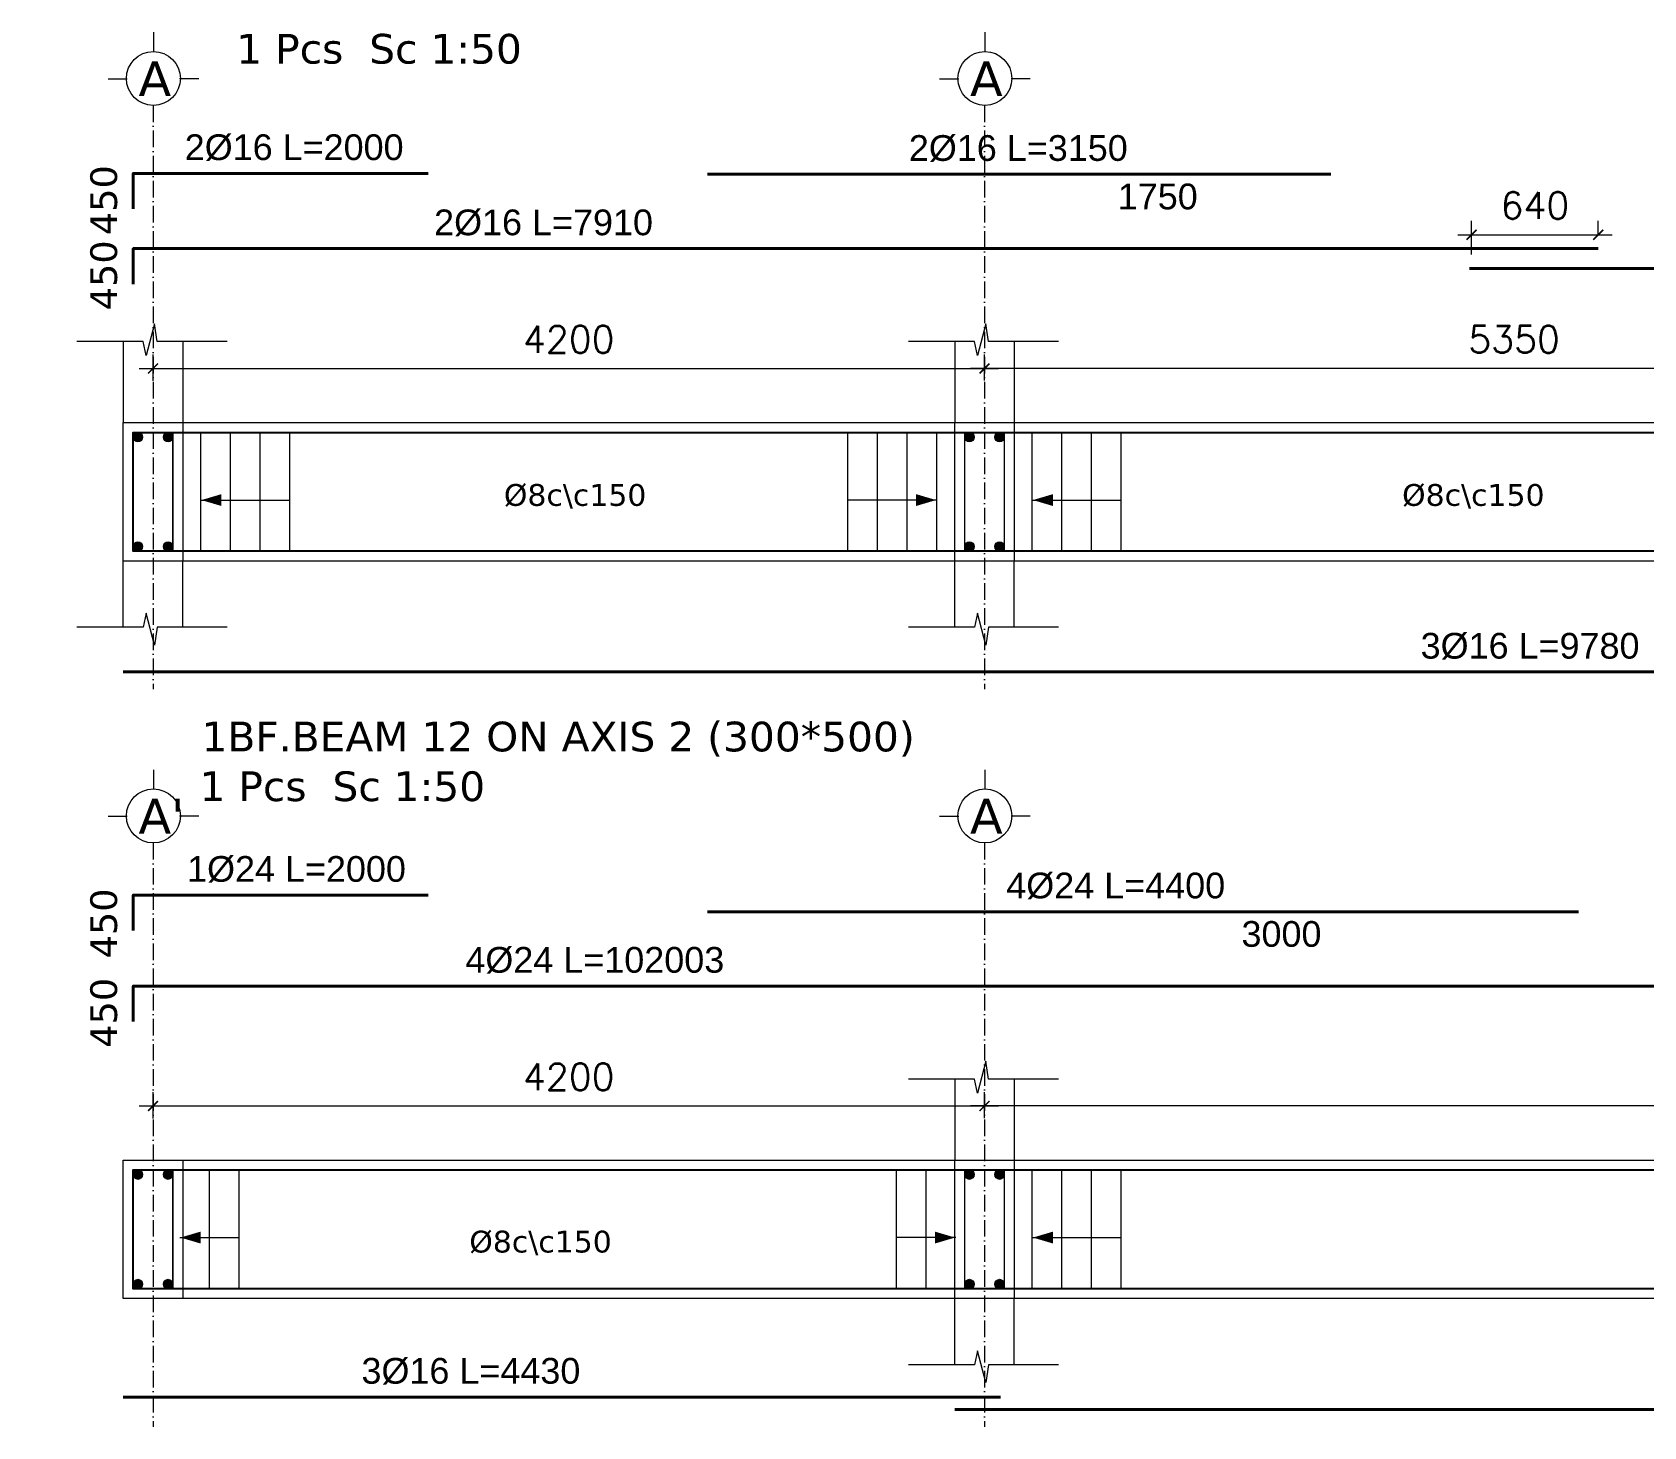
# Model space of a CAD drawing. Header units: inches. Extents: x -17020 to 43805, y -10194 to 123061.
# Drawn here: x -5493 to -4679, y 112484 to 113189 of the extents above; entities that cross this region are included whole.
import ezdxf

# ---------------------------------------------------------------- set-up
doc = ezdxf.new("R2010")
doc.units = ezdxf.units.IN
doc.header["$LTSCALE"] = 0.7
doc.header["$MEASUREMENT"] = 0
doc.linetypes.add('ACAD_ISO10W100', pattern=[18, 12, -3, 0, -3])
doc.layers.get('0').update_dxf_attribs({"lineweight": 13})
doc.layers.get('Defpoints').update_dxf_attribs({"lineweight": 5})
for name, color, linetype, lineweight in [('axis', 254, 'ACAD_ISO10W100', 9), ('BEAM FRAME', 5, 'Continuous', 18), ('COLUMN', 4, 'Continuous', 20), ('elevline', 30, 'Continuous', 20), ('FRAME 070', 5, 'Continuous', 60), ('hatch', 9, 'Continuous', 9), ('renforcment', 141, 'Continuous', 40), ('tex', 3, 'Continuous', 25), ('TEXT', 3, 'Continuous', 25), ('top rein. extension', 50, 'Continuous', 20), ('top renforcment', 7, 'Continuous', 40)]:
    doc.layers.add(name, color=color, linetype=linetype, lineweight=lineweight)
doc.styles.add('100', font='romans.shx', dxfattribs={"height": 13.5})
doc.styles.add('romanc', font='verdana.ttf', dxfattribs={"height": 250})
doc.styles.get("Standard").update_dxf_attribs({"font": 'arial.ttf', "height": 13})
doc.dimstyles.new('100', dxfattribs={"dimtxt": 13.5, "dimasz": 5, "dimexe": 7, "dimexo": 7, "dimgap": 8, "dimtad": 1, "dimdec": 0, "dimlfac": 10, "dimzin": 4, "dimdsep": 46, "dimtxsty": '100', "dimblk": 'ARCHTICK', "dimcen": 0.09, "dimdle": 7, "dimclrd": 1, "dimclre": 8, "dimclrt": 2, "dimadec": 0, "dimazin": 1, "dimtfac": 1, "dimtdec": 0, "dimtix": 1, "dimtofl": 0, "dimtmove": 0, "dimatfit": 3, "dimldrblk": 'ARCHTICK', "dimfxl": 0.18, "dimtolj": 1, "dimtzin": 0, "dimlwd": -1, "dimlwe": -1, "dimarcsym": 0})
doc.dimstyles.get("Standard").update_dxf_attribs({"dimtxt": 13, "dimasz": 5, "dimexe": 0.18, "dimexo": 0.0625, "dimgap": 6, "dimtad": 1, "dimdec": 0, "dimlfac": 10, "dimzin": 0, "dimdsep": 46, "dimtxsty": 'Standard', "dimblk": 'ARCHTICK', "dimcen": 0.09, "dimse1": 1, "dimse2": 1, "dimclrd": 1, "dimclre": 7, "dimclrt": 3, "dimadec": 0, "dimazin": 0, "dimtfac": 1, "dimtdec": 0, "dimtix": 1, "dimtofl": 0, "dimtmove": 0, "dimatfit": 3, "dimldrblk": 'ARCHTICK', "dimfxl": 1, "dimtolj": 1, "dimtzin": 0, "dimarcsym": 0})

# ---------------------------------------------------------------- blocks, each defined once
blk = doc.blocks.new('*D1551')
at = {"layer": 'Defpoints', "color": 0, "transparency": 16777216}
for p in [(-4767.33, 113069.21, -167.76), (-3667.35, 113069.21, -0.48), (-3667.35, 113069.21)]:
    blk.add_point(p, dxfattribs=at)
at = {"layer": 'TEXT', "color": 3, "transparency": 16777216, "insert": (-4265.83, 113082.21), "char_height": 13, "attachment_point": 5}
blk.add_mtext('\\A1;2%%C16 L=11000', dxfattribs=at)
blk = doc.blocks.new('_ArchTick')
at = {"color": 0, "linetype": 'ByBlock', "lineweight": 0, "const_width": 0.15}
blk.add_lwpolyline([(-0.5, -0.5), (0.5, 0.5)], dxfattribs=at)
blk = doc.blocks.new('*D1552')
at = {"color": 8, "transparency": 16777216}
for p, q in [((-5012.35, 113012.64), (-5012.35, 113025.63)), ((-4477.35, 113012.29), (-4477.35, 113025.63))]:
    blk.add_line(p, q, dxfattribs=at)
at = {"color": 1, "transparency": 16777216}
blk.add_line((-4470.35, 113018.63), (-5019.35, 113018.63), dxfattribs=at)
at = {"layer": 'Defpoints', "color": 0, "transparency": 16777216}
for p in [(-5012.35, 113018.63), (-5012.35, 113005.64), (-4477.35, 113005.29)]:
    blk.add_point(p, dxfattribs=at)
at = {"color": 1, "transparency": 16777216, "xscale": 5, "yscale": 5, "zscale": 5, "rotation": 180}
blk.add_blockref('_ArchTick', (-5012.35, 113018.63), dxfattribs=at)
at = {"color": 1, "transparency": 16777216, "xscale": 5, "yscale": 5, "zscale": 5}
blk.add_blockref('_ArchTick', (-4477.35, 113018.63), dxfattribs=at)
at = {"color": 2, "transparency": 16777216, "insert": (-4744.85, 113033.38), "char_height": 13.5, "attachment_point": 5, "style": '100'}
blk.add_mtext('\\A1;5350', dxfattribs=at)
blk = doc.blocks.new('*D1553')
at = {"layer": 'Defpoints', "color": 0, "transparency": 16777216}
for p in [(-5493.35, 113079.21, -218.54), (-4702.33, 113079.21, -157.78), (-4702.33, 113079.21)]:
    blk.add_point(p, dxfattribs=at)
at = {"layer": 'TEXT', "color": 3, "transparency": 16777216, "insert": (-5235.09, 113092.21), "char_height": 13, "attachment_point": 5}
blk.add_mtext('\\A1;2%%C16 L=7910', dxfattribs=at)
blk = doc.blocks.new('*D1641')
at = {"color": 8, "transparency": 16777216}
for p, q in [((-4766.33, 113076.21), (-4766.33, 113093.21)), ((-4702.33, 113086.21), (-4702.33, 113093.21))]:
    blk.add_line(p, q, dxfattribs=at)
at = {"color": 1, "transparency": 16777216}
blk.add_line((-4773.33, 113086.21), (-4695.33, 113086.21), dxfattribs=at)
at = {"layer": 'Defpoints', "color": 0, "transparency": 16777216}
for p in [(-4702.33, 113086.21), (-4702.33, 113079.21), (-4766.33, 113069.21)]:
    blk.add_point(p, dxfattribs=at)
at = {"color": 1, "transparency": 16777216, "xscale": 5, "yscale": 5, "zscale": 5, "rotation": 180}
blk.add_blockref('_ArchTick', (-4766.33, 113086.21), dxfattribs=at)
at = {"color": 1, "transparency": 16777216, "xscale": 5, "yscale": 5, "zscale": 5}
blk.add_blockref('_ArchTick', (-4702.33, 113086.21), dxfattribs=at)
at = {"color": 2, "transparency": 16777216, "insert": (-4734.33, 113100.96), "char_height": 13.5, "attachment_point": 5, "style": '100'}
blk.add_mtext('\\A1;640', dxfattribs=at)
blk = doc.blocks.new('*D1557')
at = {"layer": 'Defpoints', "color": 0, "transparency": 16777216}
for p in [(-5447.35, 112865.34, -37100.88), (-5447.35, 112865.34), (-4469.35, 112865.34, -13652.68)]:
    blk.add_point(p, dxfattribs=at)
at = {"layer": 'TEXT', "color": 3, "transparency": 16777216, "insert": (-4736.77, 112878.35), "char_height": 13, "attachment_point": 5}
blk.add_mtext('\\A1;3%%C16 L=9780', dxfattribs=at)
blk = doc.blocks.new('*D1577')
at = {"color": 8, "transparency": 16777216}
for p, q in [((-5012.35, 112640.12), (-5012.35, 112653.11)), ((-4102.35, 112639.52), (-4102.35, 112653.11))]:
    blk.add_line(p, q, dxfattribs=at)
at = {"color": 1, "transparency": 16777216}
blk.add_line((-4095.35, 112646.11), (-5019.35, 112646.11), dxfattribs=at)
at = {"layer": 'Defpoints', "color": 0, "transparency": 16777216}
for p in [(-5012.35, 112646.11), (-5012.35, 112633.12), (-4102.35, 112632.52)]:
    blk.add_point(p, dxfattribs=at)
at = {"color": 1, "transparency": 16777216, "xscale": 5, "yscale": 5, "zscale": 5, "rotation": 180}
blk.add_blockref('_ArchTick', (-5012.35, 112646.11), dxfattribs=at)
at = {"color": 1, "transparency": 16777216, "xscale": 5, "yscale": 5, "zscale": 5}
blk.add_blockref('_ArchTick', (-4102.35, 112646.11), dxfattribs=at)
at = {"color": 2, "transparency": 16777216, "insert": (-4557.35, 112660.86), "char_height": 13.5, "attachment_point": 5, "style": '100'}
blk.add_mtext('\\A1;9100', dxfattribs=at)
blk = doc.blocks.new('*D1578')
at = {"layer": 'Defpoints', "color": 0, "transparency": 16777216}
for p in [(-5493.35, 112706.69, -218.54), (-4473.33, 112706.69, -157.78), (-4473.33, 112706.69)]:
    blk.add_point(p, dxfattribs=at)
at = {"layer": 'TEXT', "color": 3, "transparency": 16777216, "insert": (-5209.19, 112719.69), "char_height": 13, "attachment_point": 5}
blk.add_mtext('\\A1;4%%C24 L=102003', dxfattribs=at)
blk = doc.blocks.new('*D1581')
at = {"color": 8, "transparency": 16777216}
for p, q in [((-5432.35, 112639.79), (-5432.35, 112653.11)), ((-5012.35, 112640), (-5012.35, 112653.11))]:
    blk.add_line(p, q, dxfattribs=at)
at = {"color": 1, "transparency": 16777216}
blk.add_line((-5439.35, 112646.11), (-5005.35, 112646.11), dxfattribs=at)
at = {"layer": 'Defpoints', "color": 0, "transparency": 16777216}
for p in [(-5012.35, 112646.11), (-5432.35, 112632.79), (-5012.35, 112633)]:
    blk.add_point(p, dxfattribs=at)
at = {"color": 1, "transparency": 16777216, "xscale": 5, "yscale": 5, "zscale": 5, "rotation": 180}
blk.add_blockref('_ArchTick', (-5432.35, 112646.11), dxfattribs=at)
at = {"color": 1, "transparency": 16777216, "xscale": 5, "yscale": 5, "zscale": 5}
blk.add_blockref('_ArchTick', (-5012.35, 112646.11), dxfattribs=at)
at = {"color": 2, "transparency": 16777216, "insert": (-5222.35, 112660.86), "char_height": 13.5, "attachment_point": 5, "style": '100'}
blk.add_mtext('\\A1;4200', dxfattribs=at)
blk = doc.blocks.new('*D1582')
at = {"layer": 'Defpoints', "color": 0, "transparency": 16777216}
for p in [(-5027.35, 112492.82, -37100.88), (-5027.35, 112492.82), (-4094.35, 112492.82, -13652.68)]:
    blk.add_point(p, dxfattribs=at)
at = {"layer": 'TEXT', "color": 3, "transparency": 16777216, "insert": (-4586.64, 112505.82), "char_height": 13, "attachment_point": 5}
blk.add_mtext('\\A1;6%%C24 L=9330', dxfattribs=at)
blk = doc.blocks.new('*D1589')
at = {"layer": 'Defpoints', "color": 0, "transparency": 16777216}
for p in [(-5493.35, 112752.61, -218.54), (-5293.35, 112752.61, -157.78), (-5293.35, 112752.61)]:
    blk.add_point(p, dxfattribs=at)
at = {"layer": 'TEXT', "color": 3, "transparency": 16777216, "insert": (-5359.87, 112765.61), "char_height": 13, "attachment_point": 5}
blk.add_mtext('\\A1;1%%C24 L=2000', dxfattribs=at)
blk = doc.blocks.new('*D1649')
at = {"color": 8, "transparency": 16777216}
for p, q in [((-5432.35, 113012.36), (-5432.35, 113025.63)), ((-5012.35, 113012.64), (-5012.35, 113025.63))]:
    blk.add_line(p, q, dxfattribs=at)
at = {"color": 1, "transparency": 16777216}
blk.add_line((-5439.35, 113018.63), (-5005.35, 113018.63), dxfattribs=at)
at = {"layer": 'Defpoints', "color": 0, "transparency": 16777216}
for p in [(-5012.35, 113018.63), (-5432.35, 113005.36), (-5012.35, 113005.64)]:
    blk.add_point(p, dxfattribs=at)
at = {"color": 1, "transparency": 16777216, "xscale": 5, "yscale": 5, "zscale": 5, "rotation": 180}
blk.add_blockref('_ArchTick', (-5432.35, 113018.63), dxfattribs=at)
at = {"color": 1, "transparency": 16777216, "xscale": 5, "yscale": 5, "zscale": 5}
blk.add_blockref('_ArchTick', (-5012.35, 113018.63), dxfattribs=at)
at = {"color": 2, "transparency": 16777216, "insert": (-5222.35, 113033.38), "char_height": 13.5, "attachment_point": 5, "style": '100'}
blk.add_mtext('\\A1;4200', dxfattribs=at)
blk = doc.blocks.new('*D1650')
at = {"layer": 'Defpoints', "color": 0, "transparency": 16777216}
for p in [(-5152.35, 113116.77, -203.15), (-5152.35, 113116.77), (-4837.35, 113116.77, -189.88)]:
    blk.add_point(p, dxfattribs=at)
at = {"layer": 'TEXT', "color": 3, "transparency": 16777216, "insert": (-4995.28, 113129.77), "char_height": 13, "attachment_point": 5}
blk.add_mtext('\\A1;2%%C16 L=3150', dxfattribs=at)
blk = doc.blocks.new('*D1651')
at = {"layer": 'Defpoints', "color": 0, "transparency": 16777216}
for p in [(-5012.35, 113115.21), (-4837.35, 113115.21), (-4837.35, 113092.81)]:
    blk.add_point(p, dxfattribs=at)
at = {"layer": 'TEXT', "color": 3, "transparency": 16777216, "insert": (-4924.85, 113105.45), "char_height": 13, "attachment_point": 5}
blk.add_mtext('\\A1;1750', dxfattribs=at)
blk = doc.blocks.new('*D1652')
at = {"layer": 'Defpoints', "color": 0, "transparency": 16777216}
for p in [(-5493.35, 113117.18, -218.54), (-5293.35, 113117.18, -203.1), (-5293.35, 113117.18)]:
    blk.add_point(p, dxfattribs=at)
at = {"layer": 'TEXT', "color": 3, "transparency": 16777216, "insert": (-5361.05, 113130.18), "char_height": 13, "attachment_point": 5}
blk.add_mtext('\\A1;2%%C16 L=2000', dxfattribs=at)
blk = doc.blocks.new('*D1653')
at = {"layer": 'Defpoints', "color": 0, "transparency": 16777216}
for p in [(-5152.35, 112744.25, -203.15), (-5152.35, 112744.25), (-4712.35, 112744.25, -189.88)]:
    blk.add_point(p, dxfattribs=at)
at = {"layer": 'TEXT', "color": 3, "transparency": 16777216, "insert": (-4946.07, 112757.25), "char_height": 13, "attachment_point": 5}
blk.add_mtext('\\A1;4%%C24 L=4400', dxfattribs=at)
blk = doc.blocks.new('*D1654')
at = {"layer": 'Defpoints', "color": 0, "transparency": 16777216}
for p in [(-5012.35, 112742.68), (-4712.35, 112742.68), (-4712.35, 112720.29)]:
    blk.add_point(p, dxfattribs=at)
at = {"layer": 'TEXT', "color": 3, "transparency": 16777216, "insert": (-4862.35, 112732.93), "char_height": 13, "attachment_point": 5}
blk.add_mtext('\\A1;3000', dxfattribs=at)
blk = doc.blocks.new('*D1656')
at = {"layer": 'Defpoints', "color": 0, "transparency": 16777216}
for p in [(-5447.35, 112499.09, -37100.88), (-5447.35, 112499.09), (-5004.35, 112499.09, -13652.68)]:
    blk.add_point(p, dxfattribs=at)
at = {"layer": 'TEXT', "color": 3, "transparency": 16777216, "insert": (-5271.77, 112512.09), "char_height": 13, "attachment_point": 5}
blk.add_mtext('\\A1;3%%C16 L=4430', dxfattribs=at)

msp = doc.modelspace()

# ---------------------------------------------------------------- hatches: boundary and pattern name
at = {"layer": 'elevline'}
for points in [[(-5437.6, 112983.96, 1), (-5442.35, 112983.96, 1)], [(-5427.11, 112983.96, -1), (-5422.35, 112983.96, -1)], [(-5017.6, 112983.96, 1), (-5022.35, 112983.96, 1)], [(-5007.11, 112983.96, -1), (-5002.35, 112983.96, -1)], [(-5437.6, 112928.72, -1), (-5442.35, 112928.72, -1)], [(-5427.11, 112928.72, 1), (-5422.35, 112928.72, 1)], [(-5017.6, 112928.72, -1), (-5022.35, 112928.72, -1)], [(-5007.11, 112928.72, 1), (-5002.35, 112928.72, 1)], [(-5437.6, 112611.44, 1), (-5442.35, 112611.44, 1)], [(-5427.11, 112611.44, -1), (-5422.35, 112611.44, -1)], [(-5017.6, 112611.44, 1), (-5022.35, 112611.44, 1)], [(-5007.11, 112611.44, -1), (-5002.35, 112611.44, -1)], [(-5437.6, 112556.19, -1), (-5442.35, 112556.19, -1)], [(-5427.11, 112556.19, 1), (-5422.35, 112556.19, 1)], [(-5017.6, 112556.19, -1), (-5022.35, 112556.19, -1)], [(-5007.11, 112556.19, 1), (-5002.35, 112556.19, 1)]]:
    msp.add_hatch(color=256, dxfattribs=at).paths.add_polyline_path(points)

# ---------------------------------------------------------------- linework, layer by layer
at = {"layer": 'axis'}
for p, q in [((-5432.35, 113151.53, -217.91), (-5432.35, 112856.6, -217.91)), ((-5012.35, 113151.53, -217.91), (-5012.35, 112856.6, -217.91)), ((-5432.35, 112779.01, -217.91), (-5432.35, 112484.08, -217.91)), ((-5012.35, 112779.01, -217.91), (-5012.35, 112484.08, -217.91))]:
    msp.add_line(p, q, dxfattribs=at)
at = {"layer": 'BEAM FRAME'}
for points in [[(-3712.35, 112921.34), (-5447.35, 112921.34), (-5447.35, 112991.34), (-3712.35, 112991.34)], [(-3526.06, 112548.82), (-5447.35, 112548.82), (-5447.35, 112618.82), (-3526.06, 112618.82)]]:
    msp.add_lwpolyline(points, close=True, dxfattribs=at)
at = {"layer": 'COLUMN', "lineweight": 20}
for p, q in [((-5447.35, 113032.26), (-5447.35, 112991.34)), ((-5417.35, 113032.26), (-5417.35, 112991.34)), ((-5027.35, 113032.26), (-5027.35, 112991.34)), ((-4997.35, 113032.26), (-4997.35, 112991.34)), ((-5447.35, 112887.91), (-5447.35, 112921.34)), ((-5417.35, 112887.91), (-5417.35, 112921.34)), ((-5027.35, 112887.91), (-5027.35, 112921.34)), ((-4997.35, 112887.91), (-4997.35, 112921.34)), ((-5027.35, 112659.74), (-5027.35, 112618.82)), ((-4997.35, 112659.74), (-4997.35, 112618.82)), ((-5027.35, 112515.39), (-5027.35, 112548.82)), ((-4997.35, 112515.39), (-4997.35, 112548.82))]:
    msp.add_line(p, q, dxfattribs=at)
at = {"layer": 'elevline'}
for p, q in [((-5422.31, 112926.34, -217.91), (-5422.31, 112986.34, -217.91)), ((-5408.24, 112926.34, -217.91), (-5408.24, 112986.34, -217.91)), ((-5393.28, 112926.34, -217.91), (-5393.28, 112986.34, -217.91)), ((-5378.28, 112926.34, -217.91), (-5378.28, 112986.34, -217.91)), ((-5363.28, 112926.34, -217.91), (-5363.28, 112986.34, -217.91)), ((-5081.42, 112926.34, -217.91), (-5081.42, 112986.34, -217.91)), ((-5066.42, 112926.34, -217.91), (-5066.42, 112986.34, -217.91)), ((-5051.42, 112926.34, -217.91), (-5051.42, 112986.34, -217.91)), ((-5036.47, 112926.34, -217.91), (-5036.47, 112986.34, -217.91)), ((-5002.31, 112926.34, -217.91), (-5002.31, 112986.34, -217.91)), ((-4988.24, 112926.34, -217.91), (-4988.24, 112986.34, -217.91)), ((-4973.28, 112926.34, -217.91), (-4973.28, 112986.34, -217.91)), ((-4958.28, 112926.34, -217.91), (-4958.28, 112986.34, -217.91)), ((-4943.28, 112926.34, -217.91), (-4943.28, 112986.34, -217.91)), ((-5422.31, 112553.82, -217.91), (-5422.31, 112613.82, -217.91)), ((-5403.85, 112553.82, -217.91), (-5403.85, 112613.82, -217.91)), ((-5388.85, 112553.82, -217.91), (-5388.85, 112613.82, -217.91)), ((-5056.85, 112553.82, -217.91), (-5056.85, 112613.82, -217.91)), ((-5041.85, 112553.82, -217.91), (-5041.85, 112613.82, -217.91)), ((-5002.31, 112553.82, -217.91), (-5002.31, 112613.82, -217.91)), ((-4988.24, 112553.82, -217.91), (-4988.24, 112613.82, -217.91)), ((-4973.28, 112553.82, -217.91), (-4973.28, 112613.82, -217.91)), ((-4958.28, 112553.82, -217.91), (-4958.28, 112613.82, -217.91)), ((-4943.28, 112553.82, -217.91), (-4943.28, 112613.82, -217.91))]:
    msp.add_line(p, q, dxfattribs=at)
for centre in [(-5439.98, 112983.96, -217.91), (-5424.73, 112983.96, -217.91), (-5019.98, 112983.96, -217.91), (-5004.73, 112983.96, -217.91), (-5439.98, 112928.72, -217.91), (-5424.73, 112928.72, -217.91), (-5019.98, 112928.72, -217.91), (-5004.73, 112928.72, -217.91), (-5439.98, 112611.44, -217.91), (-5424.73, 112611.44, -217.91), (-5019.98, 112611.44, -217.91), (-5004.73, 112611.44, -217.91), (-5439.98, 112556.19, -217.91), (-5424.73, 112556.19, -217.91), (-5019.98, 112556.19, -217.91), (-5004.73, 112556.19, -217.91)]:
    msp.add_circle(centre, 2.38, dxfattribs=at)
at = {"layer": 'FRAME 070', "lineweight": 20}
for p, q in [((-5431.67, 113041.27), (-5435.85, 113025.19)), ((-5430.32, 113032.26), (-5431.67, 113041.27)), ((-5011.67, 113041.27), (-5015.85, 113025.19)), ((-5010.32, 113032.26), (-5011.67, 113041.27)), ((-5437.36, 113032.26), (-5470.75, 113032.26)), ((-5435.85, 113025.19), (-5437.36, 113032.26)), ((-5394.96, 113032.26), (-5430.32, 113032.26)), ((-5017.36, 113032.26), (-5050.75, 113032.26)), ((-5015.85, 113025.19), (-5017.36, 113032.26)), ((-4974.96, 113032.26), (-5010.32, 113032.26)), ((-5435.85, 112894.99), (-5437.36, 112887.91)), ((-5431.67, 112878.91), (-5435.85, 112894.99)), ((-5015.85, 112894.99), (-5017.36, 112887.91)), ((-5011.67, 112878.91), (-5015.85, 112894.99)), ((-5437.36, 112887.91), (-5470.75, 112887.91)), ((-5430.32, 112887.91), (-5431.67, 112878.91)), ((-5394.96, 112887.91), (-5430.32, 112887.91)), ((-5017.36, 112887.91), (-5050.75, 112887.91)), ((-5010.32, 112887.91), (-5011.67, 112878.91)), ((-4974.96, 112887.91), (-5010.32, 112887.91)), ((-5011.67, 112668.74), (-5015.85, 112652.67)), ((-5010.32, 112659.74), (-5011.67, 112668.74)), ((-5017.36, 112659.74), (-5050.75, 112659.74)), ((-5015.85, 112652.67), (-5017.36, 112659.74)), ((-4974.96, 112659.74), (-5010.32, 112659.74)), ((-5015.85, 112522.46), (-5017.36, 112515.39)), ((-5011.67, 112506.39), (-5015.85, 112522.46)), ((-5017.36, 112515.39), (-5050.75, 112515.39)), ((-5010.32, 112515.39), (-5011.67, 112506.39)), ((-4974.96, 112515.39), (-5010.32, 112515.39))]:
    msp.add_line(p, q, dxfattribs=at)
at = {"layer": 'FRAME 070', "lineweight": 15, "elevation": -217.91}
for points in [[(-5417.35, 112921.34), (-5447.35, 112921.34), (-5447.35, 112991.34), (-5417.35, 112991.34)], [(-4997.35, 112921.34), (-5027.35, 112921.34), (-5027.35, 112991.34), (-4997.35, 112991.34)], [(-5417.35, 112548.82), (-5447.35, 112548.82), (-5447.35, 112618.82), (-5417.35, 112618.82)], [(-4997.35, 112548.82), (-5027.35, 112548.82), (-5027.35, 112618.82), (-4997.35, 112618.82)]]:
    msp.add_lwpolyline(points, close=True, dxfattribs=at)
at = {"layer": 'hatch'}
for p, q in [((-5432.15, 113188.5, -217.91), (-5432.15, 113178.77, -217.91)), ((-5012.15, 113188.5, -217.91), (-5012.15, 113178.77, -217.91)), ((-5455.08, 113165.03, -217.91), (-5445.34, 113165.03, -217.91)), ((-5409.23, 113165.03, -217.91), (-5418.96, 113165.03, -217.91)), ((-5035.08, 113165.03, -217.91), (-5025.34, 113165.03, -217.91)), ((-4989.23, 113165.03, -217.91), (-4998.96, 113165.03, -217.91)), ((-5432.15, 112815.98, -217.91), (-5432.15, 112806.25, -217.91)), ((-5012.15, 112815.98, -217.91), (-5012.15, 112806.25, -217.91)), ((-5455.08, 112792.5, -217.91), (-5445.34, 112792.5, -217.91)), ((-5409.23, 112792.5, -217.91), (-5418.96, 112792.5, -217.91)), ((-5035.08, 112792.5, -217.91), (-5025.34, 112792.5, -217.91)), ((-4989.23, 112792.5, -217.91), (-4998.96, 112792.5, -217.91))]:
    msp.add_line(p, q, dxfattribs=at)
for centre in [(-5432.15, 113165.15, -217.91), (-5012.15, 113165.15, -217.91), (-5432.15, 112792.63, -217.91), (-5012.15, 112792.63, -217.91)]:
    msp.add_circle(centre, 13.62, dxfattribs=at)
at = {"layer": 'renforcment', "lineweight": -2}
for points in [[(-3717.35, 112926.34), (-5442.35, 112926.34), (-5442.35, 112986.34), (-3717.35, 112986.34)], [(-3531.06, 112553.82), (-5442.35, 112553.82), (-5442.35, 112613.82), (-3531.06, 112613.82)]]:
    msp.add_lwpolyline(points, close=True, dxfattribs=at)
at = {"layer": 'top rein. extension'}
for p, q in [((-5408.24, 112952.18, -217.91), (-5363.28, 112952.18, -217.91)), ((-5036.47, 112952.18, -217.91), (-5081.42, 112952.18, -217.91)), ((-4988.24, 112952.18, -217.91), (-4943.28, 112952.18, -217.91)), ((-5418.81, 112579.65, -217.91), (-5388.85, 112579.65, -217.91)), ((-5026.89, 112579.65, -217.91), (-5056.85, 112579.65, -217.91)), ((-4988.24, 112579.65, -217.91), (-4943.28, 112579.65, -217.91))]:
    msp.add_line(p, q, dxfattribs=at)
for points in [[(-5397.77, 112955.18, -217.91), (-5407.89, 112952.18, -217.91), (-5397.77, 112949.18, -217.91)], [(-5046.94, 112955.18, -217.91), (-5036.81, 112952.18, -217.91), (-5046.94, 112949.18, -217.91)], [(-4977.77, 112955.18, -217.91), (-4987.89, 112952.18, -217.91), (-4977.77, 112949.18, -217.91)], [(-5408.34, 112582.65, -217.91), (-5418.46, 112579.65, -217.91), (-5408.34, 112576.65, -217.91)], [(-5037.36, 112582.65, -217.91), (-5027.24, 112579.65, -217.91), (-5037.36, 112576.65, -217.91)], [(-4977.77, 112582.65, -217.91), (-4987.89, 112579.65, -217.91), (-4977.77, 112576.65, -217.91)]]:
    msp.add_solid(points, dxfattribs=at)
at = {"layer": 'top renforcment'}
for p, q in [((-5447.35, 112865.34, -217.91), (-4469.35, 112865.34, -217.91)), ((-5447.35, 112499.09, -217.91), (-5004.35, 112499.09, -217.91)), ((-5027.35, 112492.82, -217.91), (-4094.35, 112492.82, -217.91))]:
    msp.add_line(p, q, dxfattribs=at)
at = {"layer": 'top renforcment', "elevation": -217.91}
for points in [[(-5293.35, 113117.18), (-5442.35, 113117.18), (-5442.35, 113099.29)], [(-5152.35, 113116.77), (-4837.35, 113116.77)], [(-4702.33, 113079.21), (-5442.35, 113079.21), (-5442.35, 113061.32)], [(-3717.35, 113048.94), (-3717.35, 113069.21), (-4767.33, 113069.21)], [(-5293.35, 112752.61), (-5442.35, 112752.61), (-5442.35, 112734.72)], [(-5152.35, 112744.25), (-4712.35, 112744.25)], [(-4473.33, 112706.69), (-5442.35, 112706.69), (-5442.35, 112688.8)]]:
    msp.add_lwpolyline(points, dxfattribs=at)
at = {"layer": 'top renforcment', "lineweight": 15, "elevation": -217.91}
for points in [[(-5422.35, 112926.34), (-5442.35, 112926.34), (-5442.35, 112986.34), (-5422.35, 112986.34)], [(-5002.35, 112926.34), (-5022.35, 112926.34), (-5022.35, 112986.34), (-5002.35, 112986.34)], [(-5422.35, 112553.82), (-5442.35, 112553.82), (-5442.35, 112613.82), (-5422.35, 112613.82)], [(-5002.35, 112553.82), (-5022.35, 112553.82), (-5022.35, 112613.82), (-5002.35, 112613.82)]]:
    msp.add_lwpolyline(points, close=True, dxfattribs=at)

# ---------------------------------------------------------------- texts
at = {"layer": 'tex', "style": 'romanc'}
for p in [(-5255.11, 112949.27, -33654.09), (-4801.42, 112949.27, -33654.09), (-5272.58, 112572.11, -33654.09)]:
    msp.add_text('%%C8c\\c150', height=11, dxfattribs=at).set_placement(p)
at = {"layer": 'TEXT', "style": 'romanc'}
for s, height, p in [('1 Pcs  Sc 1:50 ', 15, (-5390.3, 113172.66, -217.91)), ('A', 17.6, (-5439.68, 113156.23, -217.91)), ('A', 17.6, (-5019.68, 113156.23, -217.91)), ('1BF.BEAM 12 ON AXIS 2 (300*500)', 15, (-5407.85, 112825.24, -217.91)), ('1 Pcs  Sc 1:50 ', 15, (-5408.86, 112800.14, -217.91)), ("A'", 17.6, (-5439.68, 112783.7, -217.91)), ('A', 17.6, (-5019.68, 112783.7, -217.91))]:
    msp.add_text(s, height=height, dxfattribs=at).set_placement(p)
for p in [(-5450.53, 113086.01, -73392.95), (-5450.53, 113048.04, -73392.95), (-5450.53, 112720.66, -73392.95), (-5450.53, 112675.52, -73392.95)]:
    msp.add_text('450', height=13.5, rotation=90, dxfattribs=at).set_placement(p)

# ---------------------------------------------------------------- dimensions: what is measured, and where the dimension line sits
dim = msp.add_linear_dim(base=(-4702.33, 113086.21, -217.91), p1=(-4766.33, 113069.21, -217.91), p2=(-4702.33, 113079.21, -217.91), angle=180, dimstyle='100')
dim.commit()
dim.dimension.update_dxf_attribs({"geometry": '*D1641', "text_midpoint": (-4734.33, 113100.96, -217.91)})
for base, p1, p2, picture, middle in [((-5012.35, 113018.63, -217.91), (-5432.35, 113005.36, -217.91), (-5012.35, 113005.64, -217.91), '*D1649', (-5222.35, 113018.63, -217.91)), ((-5012.35, 112646.11, -217.91), (-5432.35, 112632.79, -217.91), (-5012.35, 112633, -217.91), '*D1581', (-5222.35, 112646.11, -217.91))]:
    dim = msp.add_linear_dim(base=base, p1=p1, p2=p2, dimstyle='100')
    dim.commit()
    dim.dimension.update_dxf_attribs({"geometry": picture, "text_midpoint": middle, "dimtype": 160})
for base, p1, p2, picture, middle in [((-5012.35, 113018.63, -217.91), (-4477.35, 113005.29, -217.91), (-5012.35, 113005.64, -217.91), '*D1552', (-4744.85, 113018.63, -217.91)), ((-5012.35, 112646.11, -217.91), (-4102.35, 112632.52, -217.91), (-5012.35, 112633.12, -217.91), '*D1577', (-4557.35, 112646.11, -217.91))]:
    dim = msp.add_linear_dim(base=base, p1=p1, p2=p2, angle=180, dimstyle='100')
    dim.commit()
    dim.dimension.update_dxf_attribs({"geometry": picture, "text_midpoint": middle, "dimtype": 160})
at = {"layer": 'TEXT'}
for base, p1, p2, angle, text, picture, middle in [((-5293.35, 113117.18, -217.91), (-5493.35, 113117.18, -436.45), (-5293.35, 113117.18, -421.01), 0, '2%%C16 L=<>', '*D1652', (-5361.05, 113117.18, -217.91)), ((-5152.35, 113116.77, -217.91), (-4837.35, 113116.77, -407.78), (-5152.35, 113116.77, -421.05), 180, '2%%C16 L=<>', '*D1650', (-4995.28, 113116.77, -217.91)), ((-4702.33, 113079.21, -217.91), (-5493.35, 113079.21, -436.45), (-4702.33, 113079.21, -375.69), 0, '2%%C16 L=<>', '*D1553', (-5235.09, 113079.21, -217.91)), ((-3667.35, 113069.21, -217.91), (-4767.33, 113069.21, -385.67), (-3667.35, 113069.21, -218.39), 0, '2%%C16 L=<>', '*D1551', (-4265.83, 113069.21, -217.91)), ((-5447.35, 112865.34, 12149.06), (-4469.35, 112865.34, -1503.63), (-5447.35, 112865.34, -24951.83), 180, '3%%C16 L=<>', '*D1557', (-4736.77, 112865.34, 12149.06)), ((-5293.35, 112752.61, -217.91), (-5493.35, 112752.61, -436.45), (-5293.35, 112752.61, -375.69), 0, '1%%C24 L=<>', '*D1589', (-5359.87, 112752.61, -217.91)), ((-5152.35, 112744.25, -217.91), (-4712.35, 112744.25, -407.78), (-5152.35, 112744.25, -421.05), 180, '4%%C24 L=<>', '*D1653', (-4946.07, 112744.25, -217.91)), ((-4473.33, 112706.69, -217.91), (-5493.35, 112706.69, -436.45), (-4473.33, 112706.69, -375.69), 0, '4%%C24 L=<>3', '*D1578', (-5209.19, 112706.69, -217.91)), ((-5447.35, 112499.09, 12149.06), (-5004.35, 112499.09, -1503.63), (-5447.35, 112499.09, -24951.83), 180, '3%%C16 L=<>', '*D1656', (-5271.77, 112499.09, 12149.06)), ((-5027.35, 112492.82, 12149.06), (-4094.35, 112492.82, -1503.63), (-5027.35, 112492.82, -24951.83), 180, '6%%C24 L=<>', '*D1582', (-4586.64, 112492.82, 12149.06))]:
    dim = msp.add_linear_dim(base=base, p1=p1, p2=p2, angle=angle, text=text, dimstyle='Standard', override={"dimsd1": 1, "dimsd2": 1, "dimfxl": 0.1, "dimfxlon": 1}, dxfattribs=at)
    dim.commit()
    dim.dimension.update_dxf_attribs({"geometry": picture, "text_midpoint": middle, "dimtype": 161})
for base, p1, p2, picture, middle in [((-4837.35, 113092.81, -217.91), (-5012.35, 113115.21, -217.91), (-4837.35, 113115.21, -217.91), '*D1651', (-4924.85, 113105.45, -217.91)), ((-4712.35, 112720.29, -217.91), (-5012.35, 112742.68, -217.91), (-4712.35, 112742.68, -217.91), '*D1654', (-4862.35, 112732.93, -217.91))]:
    dim = msp.add_linear_dim(base=base, p1=p1, p2=p2, dimstyle='Standard', override={"dimsd1": 1, "dimsd2": 1, "dimfxl": 0.1, "dimfxlon": 1}, dxfattribs=at)
    dim.commit()
    dim.dimension.update_dxf_attribs({"geometry": picture, "text_midpoint": middle})

doc.saveas('drawing.dxf')
